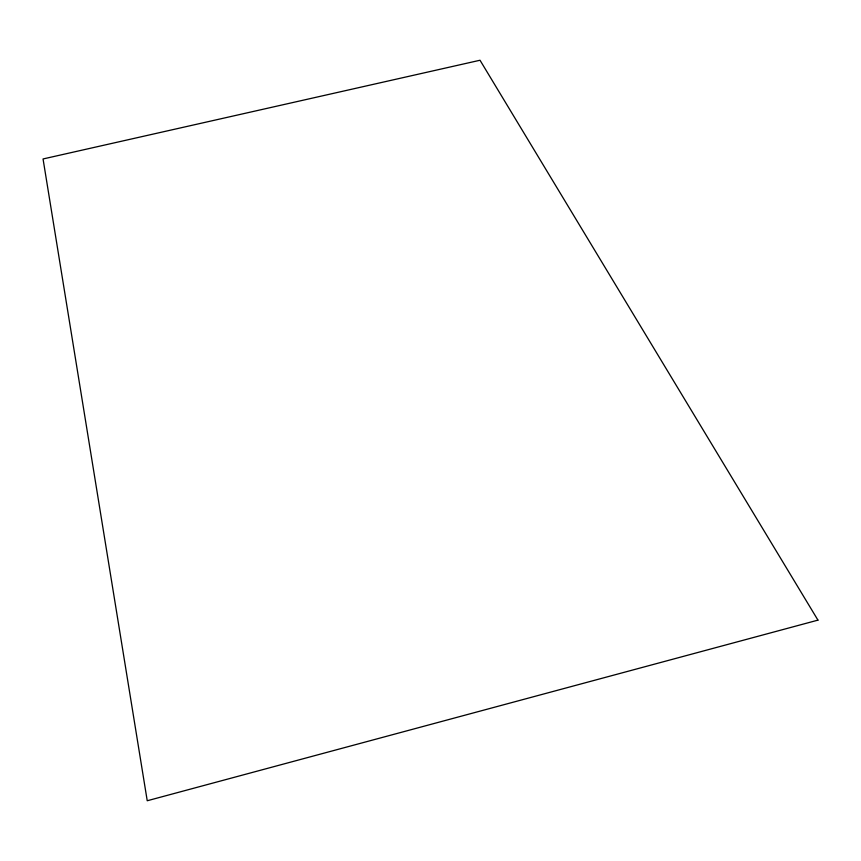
<?xml version="1.0" encoding="UTF-8"?>
<svg xmlns="http://www.w3.org/2000/svg" width="861" height="861" viewBox="0 0 861 861"><rect width="100%" height="100%" fill="white"/><g stroke="black" fill="none" stroke-linecap="round" stroke-linejoin="round"><path stroke-width="1.29" d="M817.95 620.135L147.231 800.752L43.05 158.962L480.018 60.248L817.95 620.135"/></g></svg>
